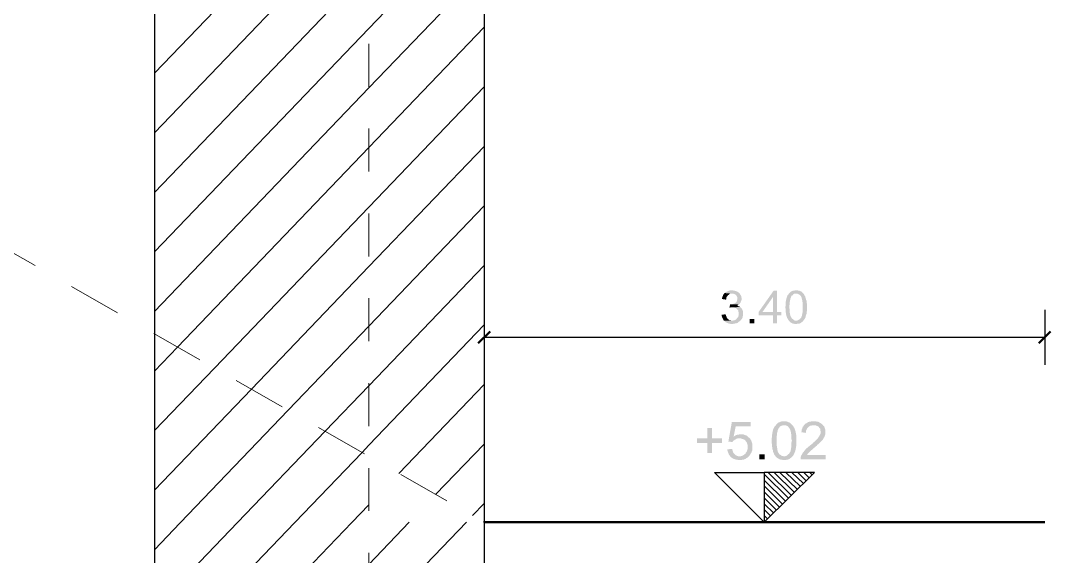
# Model space of a CAD drawing. Header units: millimetres. Extents: x -35.3 to 0.3, y 0.4 to 20.6.
# Drawn here: x -11.226 to -8.767, y 14.331 to 15.611 of the extents above; entities that cross this region are included whole.
import ezdxf

# ---------------------------------------------------------------- set-up
doc = ezdxf.new("R2010")
doc.units = ezdxf.units.MM
doc.linetypes.add('PDF_IMPORT', pattern=[1, 0.8, -0.2])
doc.layers.add('PDF _Geometria', color=7, linetype='Continuous')
doc.layers.add('PDF _Riempimenti solidi', color=7, linetype='Continuous')

msp = doc.modelspace()

# ---------------------------------------------------------------- hatches: boundary and pattern name
at = {"layer": 'PDF _Riempimenti solidi', "transparency": 33554559}
for points in [[(-9.5452, 14.9602), (-9.546, 14.9585), (-9.5477, 14.9568), (-9.5485, 14.9552), (-9.5493, 14.9527), (-9.5502, 14.951), (-9.551, 14.9485), (-9.551, 14.946), (-9.5418, 14.9443), (-9.541, 14.946), (-9.541, 14.9485), (-9.5402, 14.9502), (-9.5393, 14.9518), (-9.5377, 14.9535), (-9.5368, 14.9552), (-9.5352, 14.956), (-9.5335, 14.9577), (-9.5318, 14.9585), (-9.5277, 14.9585)], [(-9.5277, 14.9668), (-9.5318, 14.9668), (-9.5335, 14.966), (-9.536, 14.9652), (-9.5377, 14.9643), (-9.5402, 14.9635), (-9.5418, 14.9627), (-9.5435, 14.961), (-9.5452, 14.9602), (-9.5277, 14.9585), (-9.5235, 14.9585), (-9.5218, 14.9577), (-9.5193, 14.9568), (-9.5168, 14.9543), (-9.5152, 14.951), (-9.5143, 14.9485), (-9.5143, 14.9452), (-9.5152, 14.9435), (-9.5152, 14.941), (-9.5168, 14.9393), (-9.5177, 14.9377), (-9.5193, 14.9368), (-9.5202, 14.936), (-9.5218, 14.9352), (-9.5243, 14.9343), (-9.526, 14.9335), (-9.5302, 14.9335), (-9.5118, 14.9327), (-9.5102, 14.9335), (-9.5085, 14.9352), (-9.5077, 14.9368), (-9.5068, 14.9377), (-9.506, 14.9402), (-9.5052, 14.9418), (-9.5043, 14.9443), (-9.5043, 14.9485), (-9.5052, 14.9502), (-9.5052, 14.9527), (-9.506, 14.9543), (-9.5077, 14.9568), (-9.5085, 14.9585), (-9.5102, 14.9602), (-9.5118, 14.9618), (-9.5135, 14.9627), (-9.516, 14.9643), (-9.5168, 14.9643), (-9.5193, 14.9652), (-9.521, 14.966), (-9.5235, 14.966), (-9.5252, 14.9668)], [(-9.4202, 14.966), (-9.4277, 14.966), (-9.4635, 14.9152), (-9.4635, 14.9068), (-9.4293, 14.9068), (-9.4293, 14.8877), (-9.4202, 14.8877), (-9.4202, 14.9068), (-9.4093, 14.9068), (-9.4093, 14.9152), (-9.4543, 14.9152), (-9.4293, 14.951)], [(-9.4202, 14.966), (-9.4293, 14.951), (-9.4293, 14.9152), (-9.4543, 14.9152), (-9.4202, 14.9152)], [(-9.3918, 14.9585), (-9.3927, 14.9568), (-9.3943, 14.9552), (-9.3952, 14.9535), (-9.396, 14.951), (-9.3968, 14.9493), (-9.3968, 14.9485), (-9.3977, 14.9468), (-9.3977, 14.9452), (-9.3985, 14.9427), (-9.3985, 14.941), (-9.3993, 14.9385), (-9.3993, 14.9293), (-9.4002, 14.9268), (-9.4002, 14.9252), (-9.3993, 14.9227), (-9.3993, 14.9143), (-9.3985, 14.9127), (-9.3985, 14.9102), (-9.3977, 14.9077), (-9.3977, 14.906), (-9.3968, 14.9043), (-9.396, 14.9018), (-9.3952, 14.9002), (-9.3943, 14.8985), (-9.3935, 14.8968), (-9.3927, 14.896), (-9.3918, 14.8943), (-9.391, 14.8935), (-9.3743, 14.8943), (-9.3768, 14.8943), (-9.3785, 14.8952), (-9.3802, 14.896), (-9.3818, 14.8977), (-9.3835, 14.8985), (-9.3852, 14.901), (-9.386, 14.9018), (-9.3868, 14.9035), (-9.3877, 14.9052), (-9.3877, 14.9068), (-9.3885, 14.9085), (-9.3885, 14.9102), (-9.3893, 14.9127), (-9.3893, 14.9202), (-9.3902, 14.9235), (-9.3902, 14.931), (-9.3893, 14.9343), (-9.3893, 14.9393), (-9.3885, 14.941), (-9.3885, 14.9435), (-9.3877, 14.9452), (-9.3877, 14.9477), (-9.3868, 14.9493), (-9.386, 14.9502), (-9.386, 14.9518), (-9.3852, 14.9535), (-9.3835, 14.9543), (-9.3802, 14.9577), (-9.3785, 14.9585), (-9.3743, 14.9585)], [(-9.3743, 14.9668), (-9.3768, 14.9668), (-9.3785, 14.966), (-9.381, 14.966), (-9.3827, 14.9652), (-9.3852, 14.9643), (-9.3868, 14.9635), (-9.3885, 14.9618), (-9.3902, 14.9602), (-9.3918, 14.9585), (-9.371, 14.9585), (-9.3693, 14.9577), (-9.3677, 14.9568), (-9.366, 14.956), (-9.3643, 14.9543), (-9.3627, 14.9527), (-9.3627, 14.9518), (-9.3618, 14.951), (-9.361, 14.9493), (-9.361, 14.9477), (-9.3602, 14.946), (-9.3602, 14.9443), (-9.3593, 14.9427), (-9.3593, 14.9402), (-9.3585, 14.9377), (-9.3585, 14.9143), (-9.3593, 14.9127), (-9.3593, 14.9102), (-9.3602, 14.9085), (-9.3602, 14.906), (-9.361, 14.9043), (-9.3618, 14.9035), (-9.3618, 14.9018), (-9.3668, 14.8968), (-9.3685, 14.896), (-9.3702, 14.8952), (-9.3718, 14.8943), (-9.3743, 14.8943), (-9.391, 14.8935), (-9.3893, 14.8918), (-9.3885, 14.891), (-9.3868, 14.8893), (-9.3843, 14.8885), (-9.3827, 14.8877), (-9.381, 14.8868), (-9.3785, 14.8868), (-9.3768, 14.886), (-9.3735, 14.886), (-9.3718, 14.8868), (-9.3668, 14.8868), (-9.3652, 14.8877), (-9.3635, 14.8885), (-9.361, 14.8902), (-9.3602, 14.891), (-9.3593, 14.891), (-9.3577, 14.8927), (-9.3568, 14.8943), (-9.3552, 14.896), (-9.3543, 14.8977), (-9.3527, 14.9002), (-9.3518, 14.9018), (-9.351, 14.9043), (-9.351, 14.906), (-9.3502, 14.9085), (-9.3493, 14.9102), (-9.3493, 14.9143), (-9.3485, 14.9168), (-9.3485, 14.9352), (-9.3493, 14.9377), (-9.3493, 14.9418), (-9.3502, 14.9435), (-9.3502, 14.9452), (-9.351, 14.9468), (-9.3518, 14.9493), (-9.3518, 14.951), (-9.3535, 14.9535), (-9.3543, 14.9552), (-9.3552, 14.9568), (-9.356, 14.9585), (-9.361, 14.9635), (-9.3627, 14.9643), (-9.3635, 14.9643), (-9.3652, 14.9652), (-9.3677, 14.966), (-9.3693, 14.966), (-9.3718, 14.9668)], [(-9.5318, 14.9335), (-9.5335, 14.9252), (-9.5327, 14.9252), (-9.5302, 14.926), (-9.526, 14.926), (-9.5077, 14.9268), (-9.5093, 14.9277), (-9.511, 14.9285), (-9.5135, 14.9293), (-9.5152, 14.9302), (-9.5135, 14.931), (-9.5118, 14.9327), (-9.5302, 14.9335)], [(-9.5427, 14.9093), (-9.5518, 14.9085), (-9.5518, 14.9052), (-9.551, 14.9027), (-9.5502, 14.901), (-9.5493, 14.8993), (-9.5485, 14.8977), (-9.5477, 14.8952), (-9.546, 14.8943), (-9.5268, 14.8943), (-9.5293, 14.8943), (-9.531, 14.8952), (-9.5335, 14.8952), (-9.5352, 14.8968), (-9.5368, 14.8977), (-9.5368, 14.8985), (-9.5385, 14.8993), (-9.5393, 14.901), (-9.5402, 14.9027), (-9.541, 14.9052), (-9.5418, 14.9068)], [(-9.5077, 14.9268), (-9.526, 14.926), (-9.5227, 14.926), (-9.5202, 14.9252), (-9.5185, 14.9243), (-9.5168, 14.9235), (-9.5152, 14.9218), (-9.5127, 14.9193), (-9.5118, 14.9168), (-9.5118, 14.9152), (-9.511, 14.9127), (-9.511, 14.9085), (-9.5118, 14.906), (-9.5118, 14.9043), (-9.5127, 14.9027), (-9.516, 14.8993), (-9.5168, 14.8977), (-9.5193, 14.896), (-9.521, 14.8952), (-9.5227, 14.8952), (-9.5252, 14.8943), (-9.546, 14.8943), (-9.5418, 14.8902), (-9.5402, 14.8893), (-9.5377, 14.8885), (-9.536, 14.8877), (-9.5343, 14.8868), (-9.5318, 14.8868), (-9.5293, 14.886), (-9.5252, 14.886), (-9.5235, 14.8868), (-9.521, 14.8868), (-9.5193, 14.8877), (-9.5168, 14.8877), (-9.5152, 14.8885), (-9.5135, 14.8893), (-9.5118, 14.891), (-9.5102, 14.8918), (-9.5085, 14.8935), (-9.5077, 14.8935), (-9.5068, 14.8952), (-9.5035, 14.8985), (-9.5027, 14.9002), (-9.5018, 14.9027), (-9.5018, 14.9043), (-9.501, 14.9068), (-9.501, 14.916), (-9.5018, 14.9185), (-9.5027, 14.9202), (-9.5035, 14.9218), (-9.5043, 14.9235), (-9.506, 14.9252)], [(-9.4743, 14.8877), (-9.4743, 14.8985), (-9.4852, 14.8985), (-9.4852, 14.8877)], [(-9.5752, 14.6377), (-9.586, 14.6377), (-9.586, 14.6127), (-9.611, 14.6127), (-9.611, 14.6018), (-9.586, 14.6018), (-9.586, 14.5777), (-9.5752, 14.5777), (-9.5752, 14.6018), (-9.551, 14.6018), (-9.551, 14.6127), (-9.5752, 14.6127)], [(-9.4827, 14.6518), (-9.5277, 14.6518), (-9.536, 14.6052), (-9.526, 14.6043), (-9.5252, 14.606), (-9.5235, 14.6077), (-9.521, 14.6093), (-9.5193, 14.6102), (-9.5168, 14.6118), (-9.5143, 14.6127), (-9.5093, 14.6127), (-9.486, 14.6143), (-9.4885, 14.616), (-9.5235, 14.6168), (-9.5185, 14.6418), (-9.4827, 14.6418)], [(-9.4227, 14.6443), (-9.426, 14.641), (-9.4268, 14.6385), (-9.4285, 14.636), (-9.4293, 14.6335), (-9.4293, 14.6327), (-9.4302, 14.6302), (-9.4302, 14.6285), (-9.431, 14.626), (-9.431, 14.6235), (-9.4318, 14.6218), (-9.4318, 14.616), (-9.4327, 14.6135), (-9.4327, 14.6027), (-9.4318, 14.5993), (-9.4318, 14.5935), (-9.431, 14.591), (-9.431, 14.5885), (-9.4302, 14.586), (-9.4293, 14.5835), (-9.4293, 14.5818), (-9.4285, 14.5793), (-9.4277, 14.5777), (-9.4268, 14.5752), (-9.426, 14.5735), (-9.4243, 14.5718), (-9.4235, 14.5702), (-9.4227, 14.5693), (-9.4027, 14.5702), (-9.4035, 14.5702), (-9.406, 14.571), (-9.4085, 14.571), (-9.4102, 14.5727), (-9.4118, 14.5735), (-9.4143, 14.5752), (-9.416, 14.5777), (-9.4168, 14.5793), (-9.4177, 14.581), (-9.4185, 14.5827), (-9.4185, 14.5843), (-9.4193, 14.5868), (-9.4193, 14.5893), (-9.4202, 14.5918), (-9.4202, 14.5943), (-9.421, 14.5977), (-9.421, 14.616), (-9.4202, 14.6193), (-9.4202, 14.6243), (-9.4193, 14.6268), (-9.4185, 14.6293), (-9.4185, 14.631), (-9.4177, 14.6335), (-9.4168, 14.6352), (-9.416, 14.6368), (-9.4152, 14.6377), (-9.4135, 14.6402), (-9.4118, 14.6418), (-9.4102, 14.6427), (-9.4077, 14.6435), (-9.4052, 14.6443), (-9.4027, 14.6443)], [(-9.4027, 14.6535), (-9.4085, 14.6535), (-9.411, 14.6527), (-9.4135, 14.6518), (-9.4152, 14.651), (-9.4177, 14.6502), (-9.4218, 14.646), (-9.4227, 14.6443), (-9.3993, 14.6443), (-9.3977, 14.6435), (-9.3952, 14.6427), (-9.3935, 14.641), (-9.3918, 14.6393), (-9.3902, 14.6368), (-9.3893, 14.6368), (-9.3893, 14.6352), (-9.3885, 14.6343), (-9.3877, 14.6318), (-9.3868, 14.6302), (-9.3868, 14.6285), (-9.386, 14.626), (-9.386, 14.6235), (-9.3852, 14.6202), (-9.3852, 14.611), (-9.3843, 14.6077), (-9.3843, 14.6068), (-9.3852, 14.6035), (-9.3852, 14.5935), (-9.386, 14.591), (-9.386, 14.5885), (-9.3868, 14.586), (-9.3868, 14.5843), (-9.3877, 14.5818), (-9.3885, 14.5802), (-9.3893, 14.5793), (-9.3902, 14.5777), (-9.3902, 14.5768), (-9.3927, 14.5752), (-9.3943, 14.5735), (-9.396, 14.5718), (-9.3985, 14.571), (-9.4002, 14.5702), (-9.4027, 14.5702), (-9.4227, 14.5693), (-9.4193, 14.566), (-9.4168, 14.5652), (-9.4152, 14.5635), (-9.4127, 14.5627), (-9.4102, 14.5618), (-9.4077, 14.5618), (-9.4052, 14.561), (-9.4002, 14.561), (-9.3968, 14.5618), (-9.3952, 14.5618), (-9.3927, 14.5627), (-9.3902, 14.5635), (-9.3885, 14.5652), (-9.386, 14.5668), (-9.381, 14.5718), (-9.3802, 14.5743), (-9.3785, 14.5768), (-9.3777, 14.5793), (-9.3768, 14.5818), (-9.376, 14.5818), (-9.376, 14.5843), (-9.3752, 14.586), (-9.3752, 14.5885), (-9.3743, 14.591), (-9.3743, 14.5935), (-9.3735, 14.596), (-9.3735, 14.6202), (-9.3743, 14.6227), (-9.3743, 14.6252), (-9.3752, 14.6268), (-9.3752, 14.6285), (-9.376, 14.631), (-9.3768, 14.6335), (-9.3777, 14.636), (-9.3785, 14.6385), (-9.3802, 14.6402), (-9.381, 14.6427), (-9.3877, 14.6493), (-9.3902, 14.651), (-9.391, 14.651), (-9.3927, 14.6518), (-9.3952, 14.6527), (-9.3977, 14.6535), (-9.4002, 14.6535)], [(-9.3102, 14.6443), (-9.3327, 14.6443), (-9.3285, 14.6443), (-9.326, 14.6435), (-9.3243, 14.6427), (-9.3218, 14.6418), (-9.3202, 14.6402), (-9.3185, 14.6377), (-9.3168, 14.636), (-9.316, 14.6335), (-9.316, 14.631), (-9.3152, 14.6285), (-9.3152, 14.6268), (-9.316, 14.6243), (-9.3168, 14.6227), (-9.3177, 14.6202), (-9.3193, 14.6177), (-9.321, 14.6152), (-9.3218, 14.6143), (-9.3227, 14.6127), (-9.3243, 14.611), (-9.326, 14.6093), (-9.3277, 14.6077), (-9.3293, 14.606), (-9.331, 14.6043), (-9.3335, 14.6027), (-9.3352, 14.6002), (-9.3377, 14.5985), (-9.341, 14.596), (-9.3427, 14.5943), (-9.3452, 14.5927), (-9.3468, 14.591), (-9.3493, 14.5893), (-9.351, 14.5868), (-9.3527, 14.586), (-9.3535, 14.5843), (-9.3552, 14.5827), (-9.356, 14.581), (-9.3577, 14.5793), (-9.3593, 14.5768), (-9.3602, 14.5743), (-9.3618, 14.5727), (-9.3627, 14.5702), (-9.3635, 14.5677), (-9.3635, 14.5627), (-9.3035, 14.5627), (-9.3035, 14.5735), (-9.3485, 14.5735), (-9.3468, 14.5752), (-9.3452, 14.5777), (-9.3435, 14.5793), (-9.3427, 14.5802), (-9.3418, 14.581), (-9.3385, 14.5843), (-9.336, 14.586), (-9.331, 14.591), (-9.3302, 14.591), (-9.3277, 14.5935), (-9.3252, 14.5952), (-9.3235, 14.5977), (-9.321, 14.5993), (-9.311, 14.6093), (-9.3093, 14.6118), (-9.3085, 14.6135), (-9.3068, 14.616), (-9.306, 14.6177), (-9.306, 14.6185), (-9.3052, 14.621), (-9.3043, 14.6235), (-9.3043, 14.6335), (-9.3052, 14.636), (-9.306, 14.6385), (-9.3068, 14.641), (-9.3085, 14.6427)], [(-9.3327, 14.6535), (-9.3377, 14.6535), (-9.3402, 14.6527), (-9.3427, 14.6527), (-9.3452, 14.6518), (-9.3468, 14.651), (-9.3493, 14.6493), (-9.351, 14.6485), (-9.3527, 14.6468), (-9.3543, 14.646), (-9.356, 14.6435), (-9.3568, 14.6418), (-9.3585, 14.6402), (-9.3593, 14.6377), (-9.3602, 14.6352), (-9.361, 14.6327), (-9.361, 14.6302), (-9.3618, 14.6277), (-9.3502, 14.626), (-9.3502, 14.6318), (-9.3493, 14.6335), (-9.3485, 14.636), (-9.3468, 14.6377), (-9.3452, 14.6393), (-9.3443, 14.641), (-9.3418, 14.6418), (-9.3402, 14.6435), (-9.3377, 14.6435), (-9.3352, 14.6443), (-9.3102, 14.6443), (-9.3118, 14.6468), (-9.3135, 14.6477), (-9.3152, 14.6493), (-9.3177, 14.6502), (-9.3193, 14.6518), (-9.3218, 14.6527), (-9.3243, 14.6527), (-9.3268, 14.6535), (-9.3293, 14.6535)], [(-9.506, 14.6227), (-9.5093, 14.6227), (-9.5118, 14.6218), (-9.5143, 14.6218), (-9.5168, 14.621), (-9.5193, 14.6202), (-9.521, 14.6185), (-9.5235, 14.6168), (-9.4885, 14.616), (-9.4918, 14.6193), (-9.4943, 14.6202), (-9.4968, 14.621), (-9.4985, 14.6218), (-9.501, 14.6227), (-9.5035, 14.6227)], [(-9.486, 14.6143), (-9.5093, 14.6127), (-9.506, 14.6127), (-9.5035, 14.6118), (-9.501, 14.6118), (-9.4993, 14.6102), (-9.4968, 14.6093), (-9.4952, 14.6077), (-9.4943, 14.606), (-9.4927, 14.6043), (-9.4918, 14.6027), (-9.491, 14.6002), (-9.4902, 14.5977), (-9.4902, 14.5868), (-9.491, 14.5843), (-9.4918, 14.5818), (-9.4927, 14.5802), (-9.4943, 14.5785), (-9.4952, 14.576), (-9.496, 14.576), (-9.4977, 14.5743), (-9.5002, 14.5727), (-9.5018, 14.5718), (-9.5043, 14.571), (-9.5068, 14.5702), (-9.5093, 14.5702), (-9.4868, 14.5702), (-9.4852, 14.5718), (-9.4852, 14.5727), (-9.4835, 14.5743), (-9.4827, 14.5768), (-9.481, 14.5785), (-9.4802, 14.581), (-9.4793, 14.5835), (-9.4785, 14.586), (-9.4785, 14.5993), (-9.4793, 14.6018), (-9.4802, 14.6043), (-9.481, 14.6068), (-9.4818, 14.6085), (-9.4835, 14.611), (-9.4843, 14.6127)], [(-9.5268, 14.5877), (-9.5385, 14.5868), (-9.5385, 14.5852), (-9.5377, 14.5827), (-9.5368, 14.5802), (-9.536, 14.5777), (-9.5352, 14.576), (-9.5343, 14.5735), (-9.5327, 14.5718), (-9.531, 14.5693), (-9.5293, 14.5677), (-9.5277, 14.5668), (-9.526, 14.5652), (-9.5235, 14.5643), (-9.5218, 14.5635), (-9.5193, 14.5627), (-9.5168, 14.5618), (-9.5143, 14.5618), (-9.5118, 14.561), (-9.506, 14.561), (-9.5035, 14.5618), (-9.501, 14.5618), (-9.4985, 14.5627), (-9.4968, 14.5635), (-9.4943, 14.5643), (-9.4927, 14.566), (-9.4902, 14.5668), (-9.4868, 14.5702), (-9.5118, 14.5702), (-9.5143, 14.571), (-9.5168, 14.5718), (-9.5185, 14.5727), (-9.5235, 14.5777), (-9.5243, 14.5793), (-9.5252, 14.5818), (-9.526, 14.5843)], [(-9.4493, 14.5627), (-9.4493, 14.5752), (-9.4618, 14.5752), (-9.4618, 14.5627)]]:
    msp.add_hatch(color=256, dxfattribs=at).paths.add_polyline_path(points)

# ---------------------------------------------------------------- linework, layer by layer
at = {"layer": 'PDF _Geometria', "linetype": 'PDF_IMPORT', "lineweight": 9, "ltscale": 0.158248}
msp.add_lwpolyline([(-16.556, 17.641), (-14.4502, 16.4377), (-13.6627, 16.4377), (-10.1193, 14.4127)], dxfattribs=at)
at = {"layer": 'PDF _Geometria', "lineweight": 25}
for points in [[(-10.9068, 17.6535), (-10.7093, 17.6535), (-10.7093, 16.8752), (-10.1193, 16.8752), (-10.1193, 14.0127), (-8.7802, 14.0127), (-8.7802, 13.3035), (-13.2493, 13.3035), (-13.2493, 14.0118), (-13.2493, 15.3902), (-16.3668, 17.1718), (-16.3668, 17.5327), (-10.9068, 17.6535), (-10.9068, 17.6135), (-10.946, 17.6127), (-10.9468, 17.6527)], [(-13.661, 17.5927), (-13.6585, 17.4543), (-10.9435, 17.5143), (-10.9443, 17.5543), (-10.9068, 17.5543), (-10.9068, 14.0118), (-13.2493, 14.0118)], [(-10.1193, 14.9202), (-10.1193, 14.7885)], [(-8.7802, 14.9202), (-8.7802, 14.7885)], [(-8.7802, 14.8543), (-8.8468, 14.8543), (-10.1193, 14.8543)], [(-9.4502, 14.4127), (-9.5693, 14.5318), (-9.4502, 14.5318)], [(-9.3927, 14.4702), (-9.4502, 14.5277)], [(-9.3993, 14.4627), (-9.4502, 14.5135)], [(-9.3852, 14.4768), (-9.441, 14.5318)], [(-9.3785, 14.4843), (-9.4268, 14.5318)], [(-9.371, 14.491), (-9.4127, 14.5318)], [(-9.3643, 14.4985), (-9.3985, 14.5318)], [(-9.3568, 14.5052), (-9.3843, 14.5318)], [(-9.3502, 14.5118), (-9.3702, 14.5318)], [(-9.3435, 14.5193), (-9.356, 14.5318)], [(-9.336, 14.526), (-9.3418, 14.5318)], [(-9.4068, 14.456), (-9.4502, 14.4993)], [(-9.4135, 14.4485), (-9.4502, 14.4852)], [(-9.421, 14.4418), (-9.4502, 14.471)], [(-9.4277, 14.4343), (-9.4502, 14.4568)], [(-9.4352, 14.4277), (-9.4502, 14.4427)], [(-9.4418, 14.4202), (-9.4502, 14.4285)]]:
    msp.add_lwpolyline(points, dxfattribs=at)
at = {"layer": 'PDF _Geometria', "linetype": 'PDF_IMPORT', "lineweight": 9, "ltscale": 0.128333}
msp.add_lwpolyline([(-10.3943, 12.2102), (-10.3943, 16.8993)], dxfattribs=at)
at = {"layer": 'PDF _Geometria', "lineweight": 9}
for points in [[(-10.1193, 16.306), (-10.3943, 16.0185), (-10.9068, 15.4852)], [(-10.1193, 16.1635), (-10.3943, 15.8768), (-10.9068, 15.3427)], [(-10.1193, 16.0218), (-10.3943, 15.7343), (-10.9068, 15.2002)], [(-10.1193, 15.8793), (-10.3943, 15.5918), (-10.9068, 15.0585)], [(-10.1193, 15.7368), (-10.3943, 15.4502), (-10.9068, 14.916)], [(-10.9068, 14.7735), (-10.8518, 14.831), (-10.3943, 15.3077), (-10.1193, 15.5952)], [(-10.9068, 14.6318), (-10.7635, 14.781), (-10.3943, 15.1652), (-10.1193, 15.4527)], [(-10.9068, 14.4893), (-10.6752, 14.7302), (-10.3943, 15.0235), (-10.1193, 15.3102)], [(-10.9068, 14.3468), (-10.8452, 14.411), (-10.5877, 14.6802), (-10.3943, 14.881), (-10.1193, 15.1685)], [(-10.9068, 14.2052), (-10.7085, 14.4118), (-10.4993, 14.6302), (-10.3943, 14.7385), (-10.1193, 15.026)], [(-10.9068, 14.0627), (-10.5718, 14.4118), (-10.411, 14.5793), (-10.3943, 14.5968), (-10.1193, 14.8843)], [(-10.3227, 14.5293), (-10.1193, 14.7418)], [(-10.2352, 14.4785), (-10.1193, 14.5993)], [(-11.4985, 13.3035), (-10.4352, 14.4118), (-10.3943, 14.4543)], [(-10.1468, 14.4285), (-10.1193, 14.4577)], [(-11.3618, 13.3035), (-10.3943, 14.3118), (-10.2985, 14.4127)], [(-11.2252, 13.3035), (-10.3943, 14.1702), (-10.1618, 14.4127)]]:
    msp.add_lwpolyline(points, dxfattribs=at)
at = {"layer": 'PDF _Geometria', "lineweight": 50}
for points in [[(-10.1052, 14.8685), (-10.1335, 14.8402)], [(-8.7668, 14.8685), (-8.7943, 14.8402)], [(-10.1193, 14.4127), (-8.7802, 14.4127)]]:
    msp.add_lwpolyline(points, dxfattribs=at)
at = {"layer": 'PDF _Geometria', "lineweight": 25}
msp.add_lwpolyline([(-9.4502, 14.5318), (-9.4502, 14.4127), (-9.3302, 14.5318)], close=True, dxfattribs=at)

doc.saveas('drawing.dxf')
